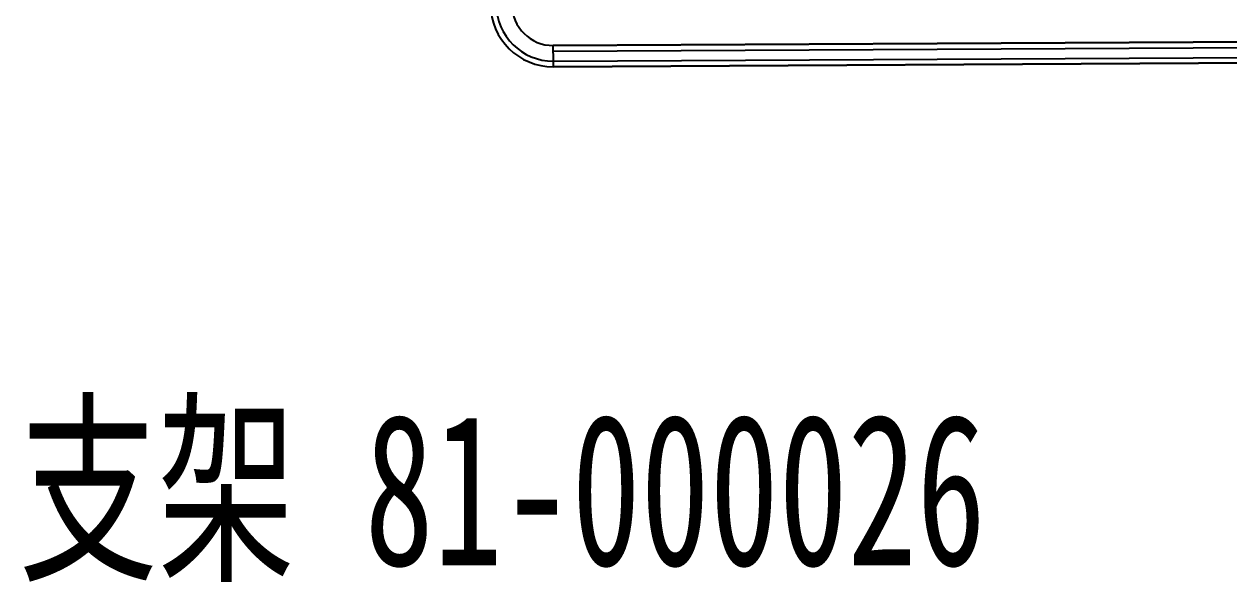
# Model space of a CAD drawing. Header units: millimetres. Extents: x 1543 to 5748, y 1576 to 2417.
# Drawn here: x 5420.11 to 5450.98, y 2226.22 to 2240.52 of the extents above; entities that cross this region are included whole.
import ezdxf

# ---------------------------------------------------------------- set-up
doc = ezdxf.new("R2010")
doc.units = ezdxf.units.MM
doc.layers.get('0').update_dxf_attribs({"lineweight": 25})
doc.layers.add('基本型', color=7, linetype='Continuous', lineweight=18)
doc.styles.add('HZ', font='SimSun.ttf', dxfattribs={"width": 0.67, "height": 4})

msp = doc.modelspace()

# ---------------------------------------------------------------- linework, layer by layer
for p, q in [((5433.662, 2239.974), (5464.043, 2240.136)), ((5461.282, 2240.121), (5433.671, 2239.974)), ((5433.672, 2239.829), (5453.584, 2239.935)), ((5433.673, 2239.574), (5461.284, 2239.721)), ((5451.775, 2239.526), (5433.674, 2239.429)), ((5433.674, 2239.429), (5451.775, 2239.526))]:
    msp.add_line(p, q)
at = {"ltscale": 0.0125}
msp.add_line((5433.673, 2239.574), (5433.671, 2239.974), dxfattribs=at)
at = {"ltscale": 0.004529}
msp.add_line((5433.674, 2239.429), (5433.673, 2239.574), dxfattribs=at)
for radius in [1.6, 1.6, 1.455, 1.055]:
    msp.add_arc((5433.665, 2241.029), radius, 180.3064, 270.3064)

# ---------------------------------------------------------------- texts
at = {"layer": '基本型', "linetype": 'ByBlock', "lineweight": -2, "insert": (5419.985, 2230.53), "char_height": 3.87794, "width": 27.70466, "attachment_point": 1, "style": 'HZ'}
msp.add_mtext('支架 81-000026', dxfattribs=at)

doc.saveas('drawing.dxf')
